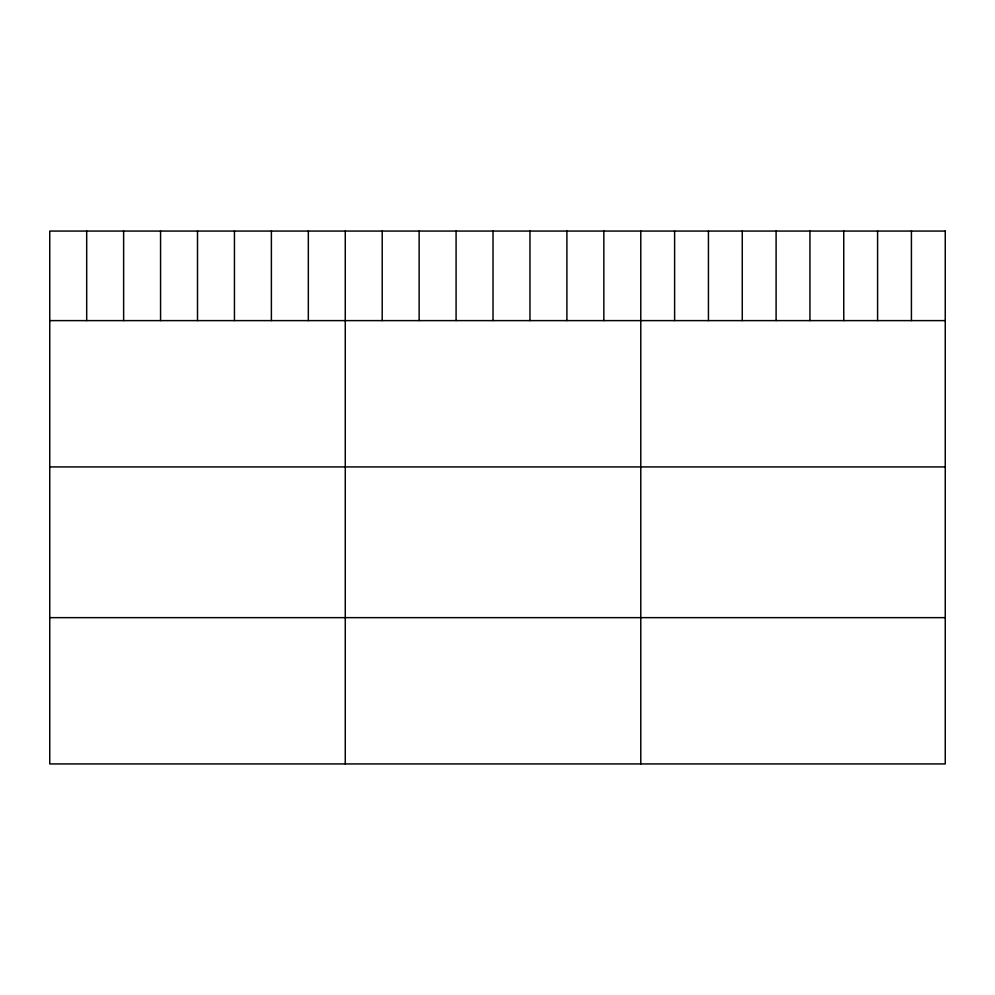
<?xml version="1.0" encoding="UTF-8"?>
<svg xmlns="http://www.w3.org/2000/svg" width="995" height="995" viewBox="0 0 995 995"><rect width="100%" height="100%" fill="white"/><g stroke="black" fill="none" stroke-linecap="round" stroke-linejoin="round"><path stroke-width="1.49" d="M49.75 320.614L945.25 320.614M49.75 466.916L945.25 466.916M49.75 617.646L945.25 617.646M911.42 231.064L911.42 320.614M877.59 231.064L877.59 320.614M843.76 231.064L843.76 320.614M809.93 231.064L809.93 320.614M776.1 231.064L776.1 320.614M742.27 231.064L742.27 320.614M708.44 231.064L708.44 320.614M674.61 231.064L674.61 320.614M640.78 231.064L640.78 763.936M603.841 231.064L603.841 320.614M566.901 231.064L566.901 320.614M529.962 231.064L529.962 320.614M493.022 231.064L493.022 320.614M456.083 231.064L456.083 320.614M419.144 231.064L419.144 320.614M382.204 231.064L382.204 320.614M345.265 231.064L345.265 763.936M308.326 231.064L308.326 320.614M271.386 231.064L271.386 320.614M234.447 231.064L234.447 320.614M197.507 231.064L197.507 320.614M160.568 231.064L160.568 320.614M123.629 231.064L123.629 320.614M86.689 231.064L86.689 320.614M945.25 231.064L49.75 231.064L49.75 763.936L945.25 763.936L945.25 231.064"/></g></svg>
